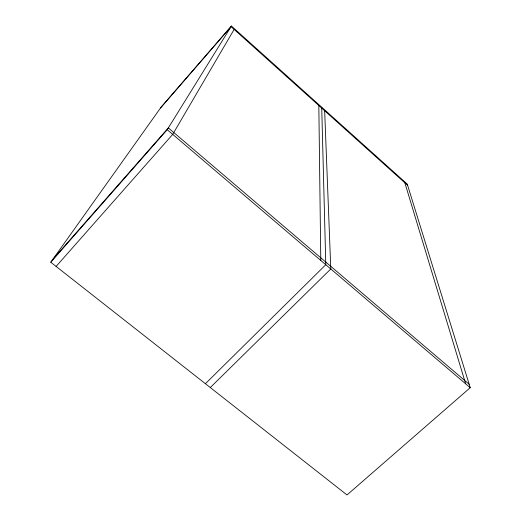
<?xml version="1.0" encoding="UTF-8"?>
<svg xmlns="http://www.w3.org/2000/svg" width="521" height="521" viewBox="0 0 521 521"><rect width="100%" height="100%" fill="white"/><g stroke="black" fill="none" stroke-linecap="round" stroke-linejoin="round"><path stroke-width="0.78" d="M234.137 29.41L172.712 134.372L56.105 266.426M50.765 262.232L167.221 129.703L231.428 26.05L407.253 184.108L470.235 387.702L347.012 494.95L50.765 262.232L161.21 107.026L231.428 26.05M160.559 107.938L231.057 26.643L407.624 185.313M52.647 259.588L168.342 127.892L469.174 384.283M205.404 383.71L325.794 264.72L321.717 107.215M210.289 387.539L330.789 268.966L324.655 110.758M167.221 129.703L470.235 387.702M404.863 182.832L465.663 383.814M318.826 105.516L320.793 260.461"/></g></svg>
